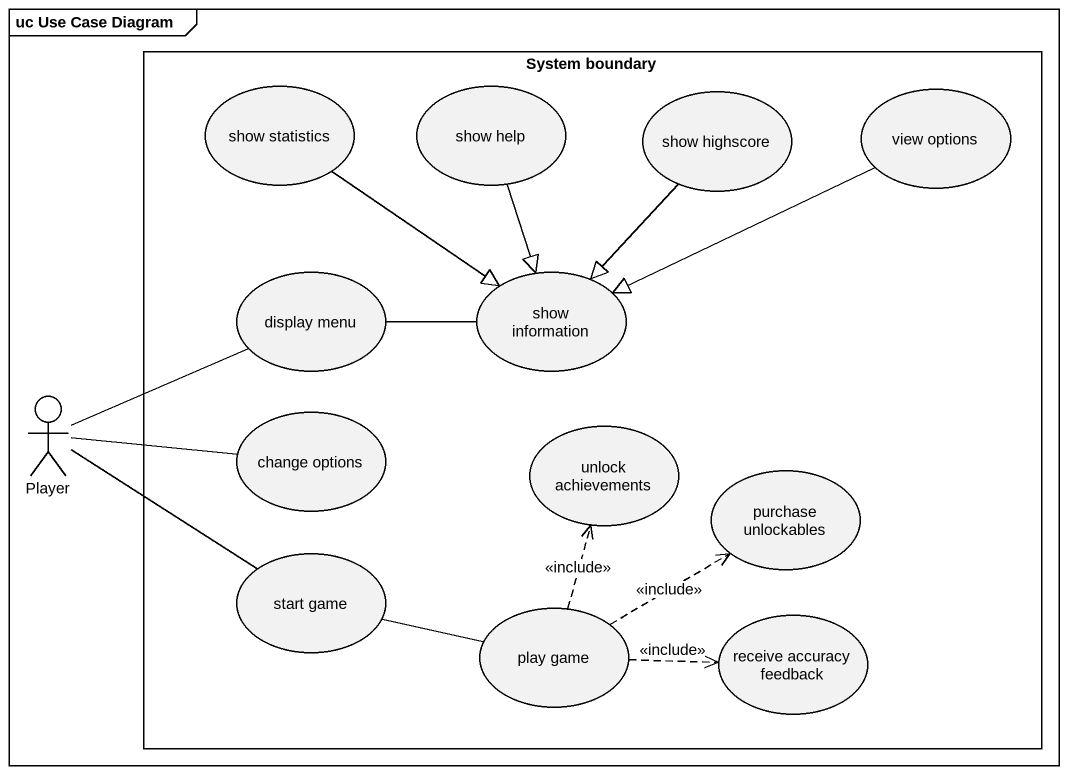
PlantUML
@startuml
mainframe uc Use Case Diagram
rectangle "System boundary" as System_boundary {
  usecase "show statistics" as show_statistics
  usecase "show help" as show_help
  usecase "show highscore" as show_highscore
  usecase "view options" as view_options
  usecase "display menu" as display_menu
  usecase "show information" as show_information
  usecase "change options" as change_options
  usecase "unlock achievements" as unlock_achievements
  usecase "purchase unlockables" as purchase_unlockables
  usecase "start game" as start_game
  usecase "play game" as play_game
  usecase "receive accuracy feedback" as receive_accuracy_feedback
}
actor Player
show_statistics --|> show_information
show_help --|> show_information
show_highscore --|> show_information
view_options -left-|> show_information
display_menu -right- show_information
Player -right- display_menu
Player -right- change_options
Player -right- start_game
start_game -right- play_game
play_game .up.> unlock_achievements : <<include>>
play_game .right.> purchase_unlockables : <<include>>
play_game .right.> receive_accuracy_feedback : <<include>>
@enduml
